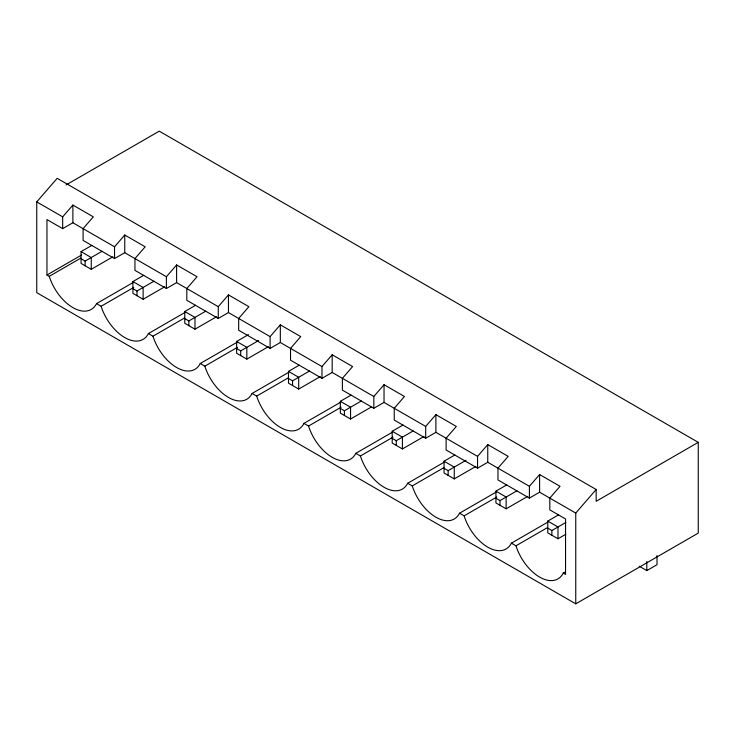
<?xml version="1.0" encoding="UTF-8"?>
<svg xmlns="http://www.w3.org/2000/svg" width="735" height="735" viewBox="0 0 735 735"><rect width="100%" height="100%" fill="white"/><g stroke="black" fill="none" stroke-linecap="round" stroke-linejoin="round"><path stroke-width="1.1" d="M36.75 201.886L57.165 178.311L596.168 489.501L596.168 501.288L698.25 442.351L698.25 533.114L575.753 603.839L36.75 292.649L36.75 201.886L62.677 216.853L62.677 228.64L72.884 222.751L114.541 246.795L114.541 258.582L124.748 252.693L166.395 276.737L166.395 288.524L176.602 282.626L218.258 306.679L218.258 318.466L228.466 312.568L270.113 336.612L270.113 348.408L280.32 342.51L321.967 366.554L321.967 378.341L332.183 372.452L373.83 396.496L373.83 408.283L384.037 402.394L425.684 426.438L425.684 438.225L435.892 432.327L477.548 456.38L477.548 468.167L487.755 462.269L529.402 486.313L529.402 498.1L539.609 492.211L575.753 513.076L575.753 603.839M62.677 216.853L72.884 205.065L93.308 216.853L83.092 228.64L83.092 240.428L114.541 258.582M114.541 246.795L124.748 235.007L145.162 246.795L134.955 258.582L134.955 270.37L166.395 288.524M166.395 276.737L176.602 264.949L197.017 276.737L186.809 288.524L186.809 300.312L218.258 318.466M218.258 306.679L228.466 294.891L248.88 306.679L238.673 318.466L238.673 330.254L270.113 348.408M270.113 336.612L280.32 324.833L300.734 336.612L290.527 348.399L290.527 360.187L321.967 378.341M321.967 366.554L332.183 354.766L352.598 366.554L342.391 378.341L342.391 390.129L373.83 408.283M373.83 396.496L384.037 384.708L404.452 396.496L394.245 408.283L394.245 420.071L425.684 438.225M425.684 426.438L435.892 414.65L456.316 426.438L446.108 438.225L446.108 450.013L477.548 468.167M477.548 456.38L487.755 444.592L508.17 456.38L497.962 468.167L497.962 479.955L529.402 498.1M529.402 486.313L539.609 474.525L560.033 486.313L549.817 498.1L549.817 509.888L565.546 518.965L565.546 574.412L563.249 573.089A36.667 21.168 60 0 1 539.609 577.085A36.667 21.168 60 0 1 515.97 545.802L511.395 543.156A36.667 21.168 60 0 1 487.755 547.143A36.667 21.168 60 0 1 464.116 515.86L459.531 513.214A36.667 21.168 60 0 1 435.892 517.201A36.667 21.168 60 0 1 412.262 485.918L407.677 483.272A36.667 21.168 60 0 1 384.037 487.259A36.667 21.168 60 0 1 360.398 455.976L355.813 453.33A36.667 21.168 60 0 1 332.183 457.317A36.667 21.168 60 0 1 308.544 426.034L303.959 423.388A36.667 21.168 60 0 1 280.32 427.384A36.667 21.168 60 0 1 256.68 396.101L252.105 393.455A36.667 21.168 60 0 1 228.466 397.442A36.667 21.168 60 0 1 204.826 366.159L200.242 363.513A36.667 21.168 60 0 1 176.602 367.5A36.667 21.168 60 0 1 152.963 336.217L148.387 333.571A36.667 21.168 60 0 1 124.748 337.558A36.667 21.168 60 0 1 101.108 306.274L96.524 303.628A36.667 21.168 60 0 1 72.884 307.616A36.667 21.168 60 0 1 49.245 276.332L46.957 275.009L46.957 219.563L62.677 228.64M575.753 513.076L596.168 489.501M66.086 184.944L159.247 131.161L698.25 442.351M112.878 256.827L91.259 269.313L81.052 263.415L81.052 251.627L91.866 245.389M46.957 275.009L81.539 255.054M49.245 276.332L80.859 258.086M81.052 258.702L85.141 261.063L102.073 251.287M164.741 286.769L143.123 299.255L132.916 293.357L132.916 281.569L143.72 275.331M96.524 303.628L133.081 282.525M101.108 306.274L133.706 287.458M132.916 288.644L136.995 290.996L153.927 281.22M216.595 316.712L194.977 329.188L184.77 323.299L184.77 311.511L195.583 305.273M148.387 333.571L184.935 312.467M152.963 336.217L184.577 317.961M184.77 318.586L188.858 320.938L205.791 311.162M268.45 346.654L246.841 359.13L236.633 353.241L236.633 341.453L248.421 334.645M200.242 363.513L236.799 342.409M204.826 366.159L237.423 347.333M236.633 348.519L240.712 350.88L258.628 340.535M320.313 376.596L298.695 389.072L288.488 383.174L288.488 371.386L299.292 365.148M252.105 393.455L288.653 372.351M256.68 396.101L288.295 377.845M288.488 378.461L292.567 380.822L309.499 371.046M371.184 407.098L350.558 419.014L340.342 413.116L340.342 401.328L351.155 395.09M303.959 423.388L340.516 402.293M308.544 426.034L341.141 407.218M340.342 408.403L344.43 410.764L361.363 400.979M424.031 436.471L402.412 448.947L392.205 443.058L392.205 431.27L403.01 425.032M355.813 453.33L392.371 432.226M360.398 455.976L392.995 437.16M392.205 438.345L396.284 440.697L413.217 430.921M475.885 466.413L454.267 478.889L444.059 473L444.059 461.212L454.873 454.974M407.677 483.272L444.225 462.168M412.262 485.918L443.866 467.662M444.059 468.287L448.148 470.639L466.063 460.294M527.748 496.355L506.13 508.831L495.923 502.942L495.923 491.155L506.727 484.907M459.531 513.214L496.088 492.11M464.116 515.86L496.713 497.035M495.923 498.22L500.002 500.581L516.935 490.805M565.849 534.235L557.984 538.773L547.777 532.875L547.777 521.087L558.591 514.849M511.395 543.156L547.942 522.052M515.97 545.802L547.584 527.546M547.777 528.162L551.866 530.523L565.849 522.447M563.249 573.089L565.224 571.949M639.22 566.216L646.8 570.599L657.007 564.71L657.007 555.522M81.052 251.627L91.259 257.526L91.259 269.313M132.916 281.569L143.123 287.468L143.123 299.255M184.77 311.511L194.977 317.401L194.977 329.188M236.633 341.453L246.841 347.343L246.841 359.13M288.488 371.386L298.695 377.285L298.695 389.072M340.342 401.328L350.558 407.227L350.558 419.014M392.205 431.27L402.412 437.16L402.412 448.947M444.059 461.212L454.267 467.102L454.267 478.889M495.923 491.155L506.13 497.044L506.13 508.831M547.777 521.087L557.984 526.986L557.984 538.773M646.8 561.421L646.8 570.599M551.866 530.523L551.866 535.236M539.609 474.525L539.609 492.211M500.002 500.581L500.002 505.294M487.755 444.592L487.755 462.269M448.148 470.639L448.148 475.352M435.892 414.65L435.892 432.327M396.284 440.697L396.284 445.419M384.037 384.708L384.037 402.394M344.43 410.764L344.43 415.477M332.183 354.766L332.183 372.452M292.567 380.822L292.567 385.535M280.32 324.833L280.32 342.51M240.712 350.88L240.712 355.593M228.466 294.891L228.466 312.568M188.858 320.938L188.858 325.651M176.602 264.949L176.602 282.626M136.995 290.996L136.995 295.718M124.748 235.007L124.748 252.693M85.141 261.063L85.141 265.776M72.884 205.065L72.884 222.751"/></g></svg>
